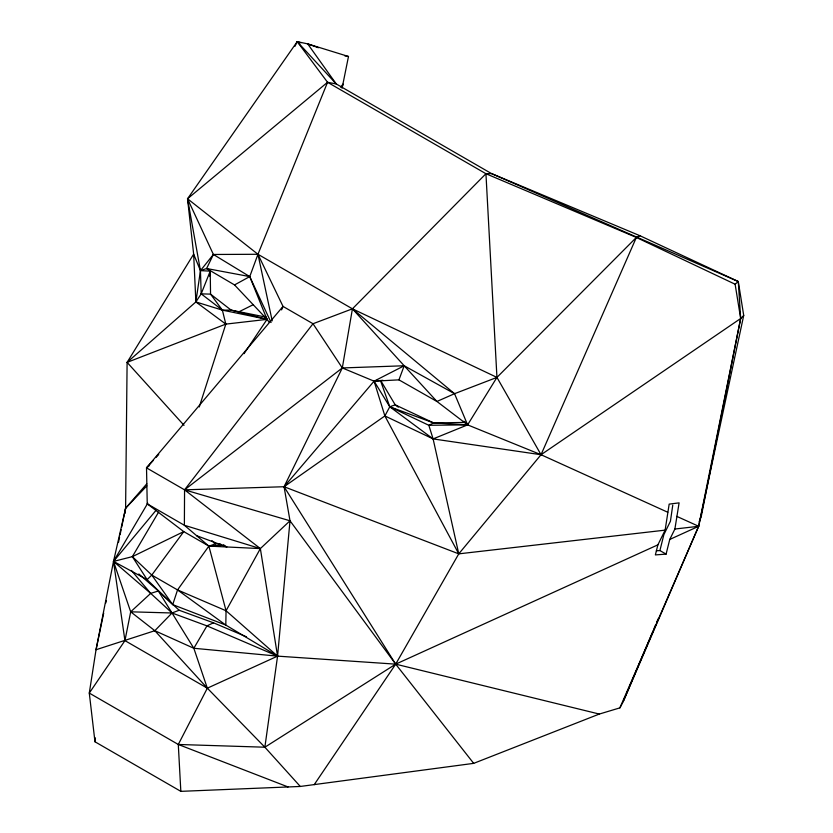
<?xml version="1.0" encoding="UTF-8"?>
<svg xmlns="http://www.w3.org/2000/svg" width="833" height="833" viewBox="0 0 833 833"><rect width="100%" height="100%" fill="white"/><g stroke="black" fill="none" stroke-linecap="round" stroke-linejoin="round"><path stroke-width="1.25" d="M699.106 521.781L701.136 516.991L740.672 318.498L738.277 281.533L491.47 173.566L485.941 173.722L352.421 308.824L313.01 323.735L184.562 489.835L184.374 525.269L208.875 546.104L226.055 610.756L225.805 625.073L277.566 656.133L395.685 664.151L599.302 714.058L619.887 707.873L623.219 701.615L698.658 526.289L743.713 315.436L738.277 281.533L640.098 235.791L491.47 173.566L336.24 83.946L297.214 41.65L187.54 198.764L193.652 254.159L195.87 301.931L225.826 324.11L267.029 319.362L269.288 322.371M184.031 425.33L127.105 362.376L195.87 301.931L201.18 293.851L200.451 270.631L193.652 254.159L127.105 362.376L125.606 508.234L124.981 513.367M599.302 714.058L473.685 763.361L300.296 786.456L264.873 747.211L277.566 656.133L290.009 520.792L284.063 486.732L342.311 367.947L352.421 308.824L257.959 254.284L187.54 198.764L327.556 82.28L336.24 83.946L307.7 43.889L297.214 41.65L294.944 46.325M300.296 786.456L180.834 791.35L94.972 741.776L95.451 737.913M672.772 505.11L670.43 521.25L663.87 534.64L659.913 550.551L656.362 550.832M271.069 322.517L249.744 276.598L213.394 254.471L187.54 198.764L200.451 270.631L195.87 301.931L222.369 310.126L267.029 319.362L244.059 353.661M665.13 530.142L669.17 504.121L679.103 502.861L674.886 529.028L669.753 539.451L666.088 554.112L655.373 554.913L657.883 544.844L665.13 530.142L458.764 553.851L284.063 486.732L184.562 489.835L146.514 467.865L283.022 306.419L257.959 254.284L327.556 82.28L297.214 41.65L300.869 42.827M209.437 276.108L210.218 271.141L206.615 268.507L200.451 270.631L213.394 254.471L257.959 254.284L272.193 320.861M318.404 47.752L307.7 43.889L348.486 56.488L342.144 87.902M146.816 483.796L125.606 508.234L113.507 561.411L96.034 649.73L89.287 693.087L94.972 741.776M147.774 503.184L113.507 561.411L130.687 611.818L124.94 640.619L89.287 693.087L178.293 744.473L288.031 786.946M619.887 707.873L698.658 526.289L740.672 318.498L735.123 284.23L636.36 237.447L485.941 173.722L327.556 82.28M103.698 613.098L96.034 649.73L154.823 630.706L172.025 612.984L179.137 610.245L213.508 622.813L246.506 636.829M105.801 602.988L106.332 600.458M118.484 542.345L119.535 537.295M120.067 534.765L121.118 529.705M121.649 527.185L125.606 508.234L146.879 485.837M341.936 87.85L343.05 84.112L340.593 87.121M199.254 406.983L225.826 324.11L222.369 310.126L210.551 294.132L210.218 271.141L200.451 270.631M220.662 544.032L215.737 543.824L208.875 546.104L177.544 589.931L172.723 604.643L225.805 625.073L177.544 589.931L151.783 575.062L132.353 556.652L113.507 561.411L124.94 640.619L207.334 688.183L264.873 747.211L395.685 664.151L657.883 544.844M257.959 254.284L249.744 276.598L234.531 284.928L206.615 268.507L213.394 254.471M281.564 309.886L283.022 306.419L313.01 323.735L342.311 367.947L374.09 381.17L398.945 379.858L404.192 365.76L352.421 308.824L496.947 377.401L541.034 454.724L667.754 512.253M266.393 317.227L231.147 310.126L222.369 310.126L201.18 293.851L210.218 271.141M623.219 701.615L653.072 630.883M654.082 628.488L655.602 624.885M656.612 622.49L658.122 618.888M314.197 784.676L395.685 664.151L458.764 553.851L541.034 454.724L636.36 237.447L640.098 235.791M180.834 791.35L178.293 744.473L207.334 688.183L277.566 656.133L260.354 548.593L184.562 489.835L342.311 367.947L404.192 365.76L454.547 393.697L467.605 424.872L541.034 454.724L740.672 318.498L743.713 315.436M473.685 763.361L395.685 664.151L284.063 486.732L384.877 415.938L389.771 406.785L395.217 404.848L433.67 422.945L467.605 424.872L496.947 377.401L636.36 237.447M179.137 610.245L158.364 590.972L150.69 593.388L130.687 611.818L154.823 630.706L193.829 648.272L277.566 656.133L226.055 610.756L260.354 548.593L290.009 520.792L395.685 664.151M154.823 630.706L207.334 688.183L193.829 648.272L206.959 625.875L213.508 622.813M153.491 460.222L146.514 467.865L147.243 503.83L184.374 525.269L260.354 548.593L208.875 546.104L183.76 531.61L151.783 575.062L172.723 604.643L147.118 579.643L132.353 556.652L158.551 512.18M193.829 648.272L172.025 612.984L150.69 593.388L113.507 561.411L155.906 510.473M284.063 486.732L374.09 381.17L404.192 365.76L436.919 401.464L467.605 424.872L433.108 438.908L384.877 415.938L374.09 381.17L382.941 380.285M156.104 457.359L158.718 454.485M151.783 575.062L147.118 579.643L113.507 561.411M735.123 284.23L738.277 281.533M146.514 467.865L149.544 465.48M238.394 312.083L253.471 304.566M132.353 556.652L183.76 531.61L147.243 503.83M465.657 422.414L433.67 422.945L428.818 425.278L389.771 406.785L374.09 381.17M669.753 539.451L698.658 526.289L676.74 516.345M485.941 173.722L496.947 377.401L454.547 393.697L436.919 401.464L398.945 379.858M127.105 362.376L225.826 324.11M375.298 380.858L377.713 380.223M674.886 529.028L698.658 526.289M208.875 546.104L224.067 545.209M130.687 611.818L172.025 612.984L206.959 625.875L277.566 656.133M201.18 293.851L210.551 294.132L231.147 310.126L267.029 319.362L249.744 276.598L206.615 268.507M178.293 744.473L264.873 747.211M541.034 454.724L433.108 438.908L389.771 406.785L380.556 380.775M344.8 55.863L348.486 56.488M184.562 489.835L290.009 520.792M389.771 406.785L433.67 422.945M196.619 535.681L226.857 546.979L223.515 545.063M177.544 589.931L226.055 610.756M659.913 550.551L666.088 554.112M213.498 542.533L215.737 543.824L211.946 540.669M398.341 407.16L395.217 404.848L380.796 380.691M352.421 308.824L454.547 393.697M138.84 573.968L158.364 590.972L172.025 612.984M463.908 421.217L467.605 424.872L428.818 425.278L433.108 438.908L458.764 553.851L384.877 415.938M234.531 284.928L267.029 319.362L264.873 316.248M131.447 570.48L150.69 593.388"/></g></svg>
